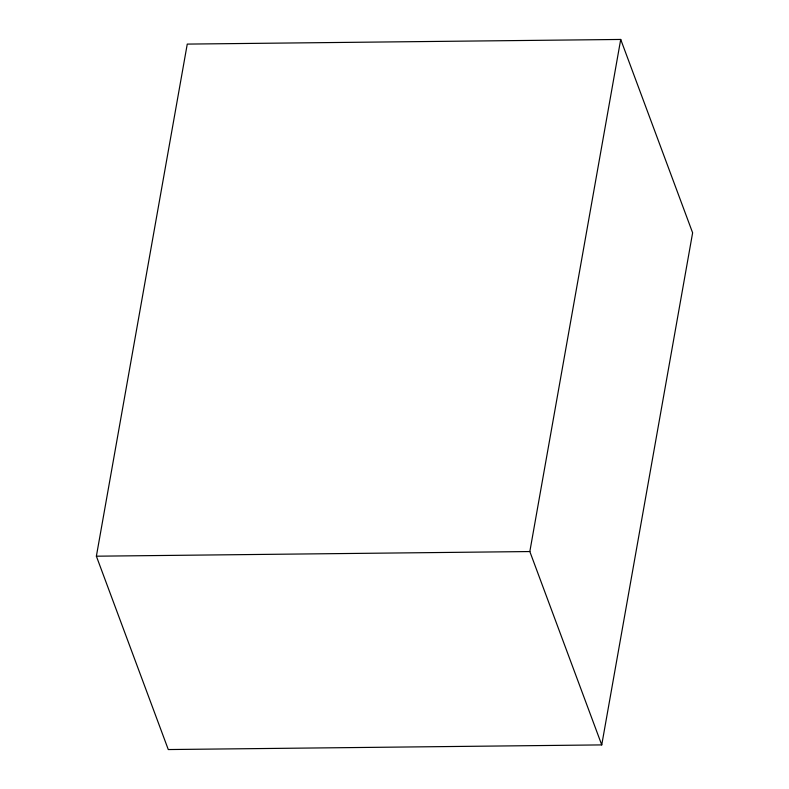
<?xml version="1.0" encoding="UTF-8"?>
<svg xmlns="http://www.w3.org/2000/svg" width="789" height="789" viewBox="0 0 789 789"><rect width="100%" height="100%" fill="white"/><g stroke="black" fill="none" stroke-linecap="round" stroke-linejoin="round"><path stroke-width="1.18" d="M96.376 556.196L187.259 44.095L620.716 39.45L692.624 232.804L601.741 744.905L168.284 749.55L96.376 556.196L529.833 551.55L601.741 744.905M529.833 551.55L620.716 39.45"/></g></svg>
